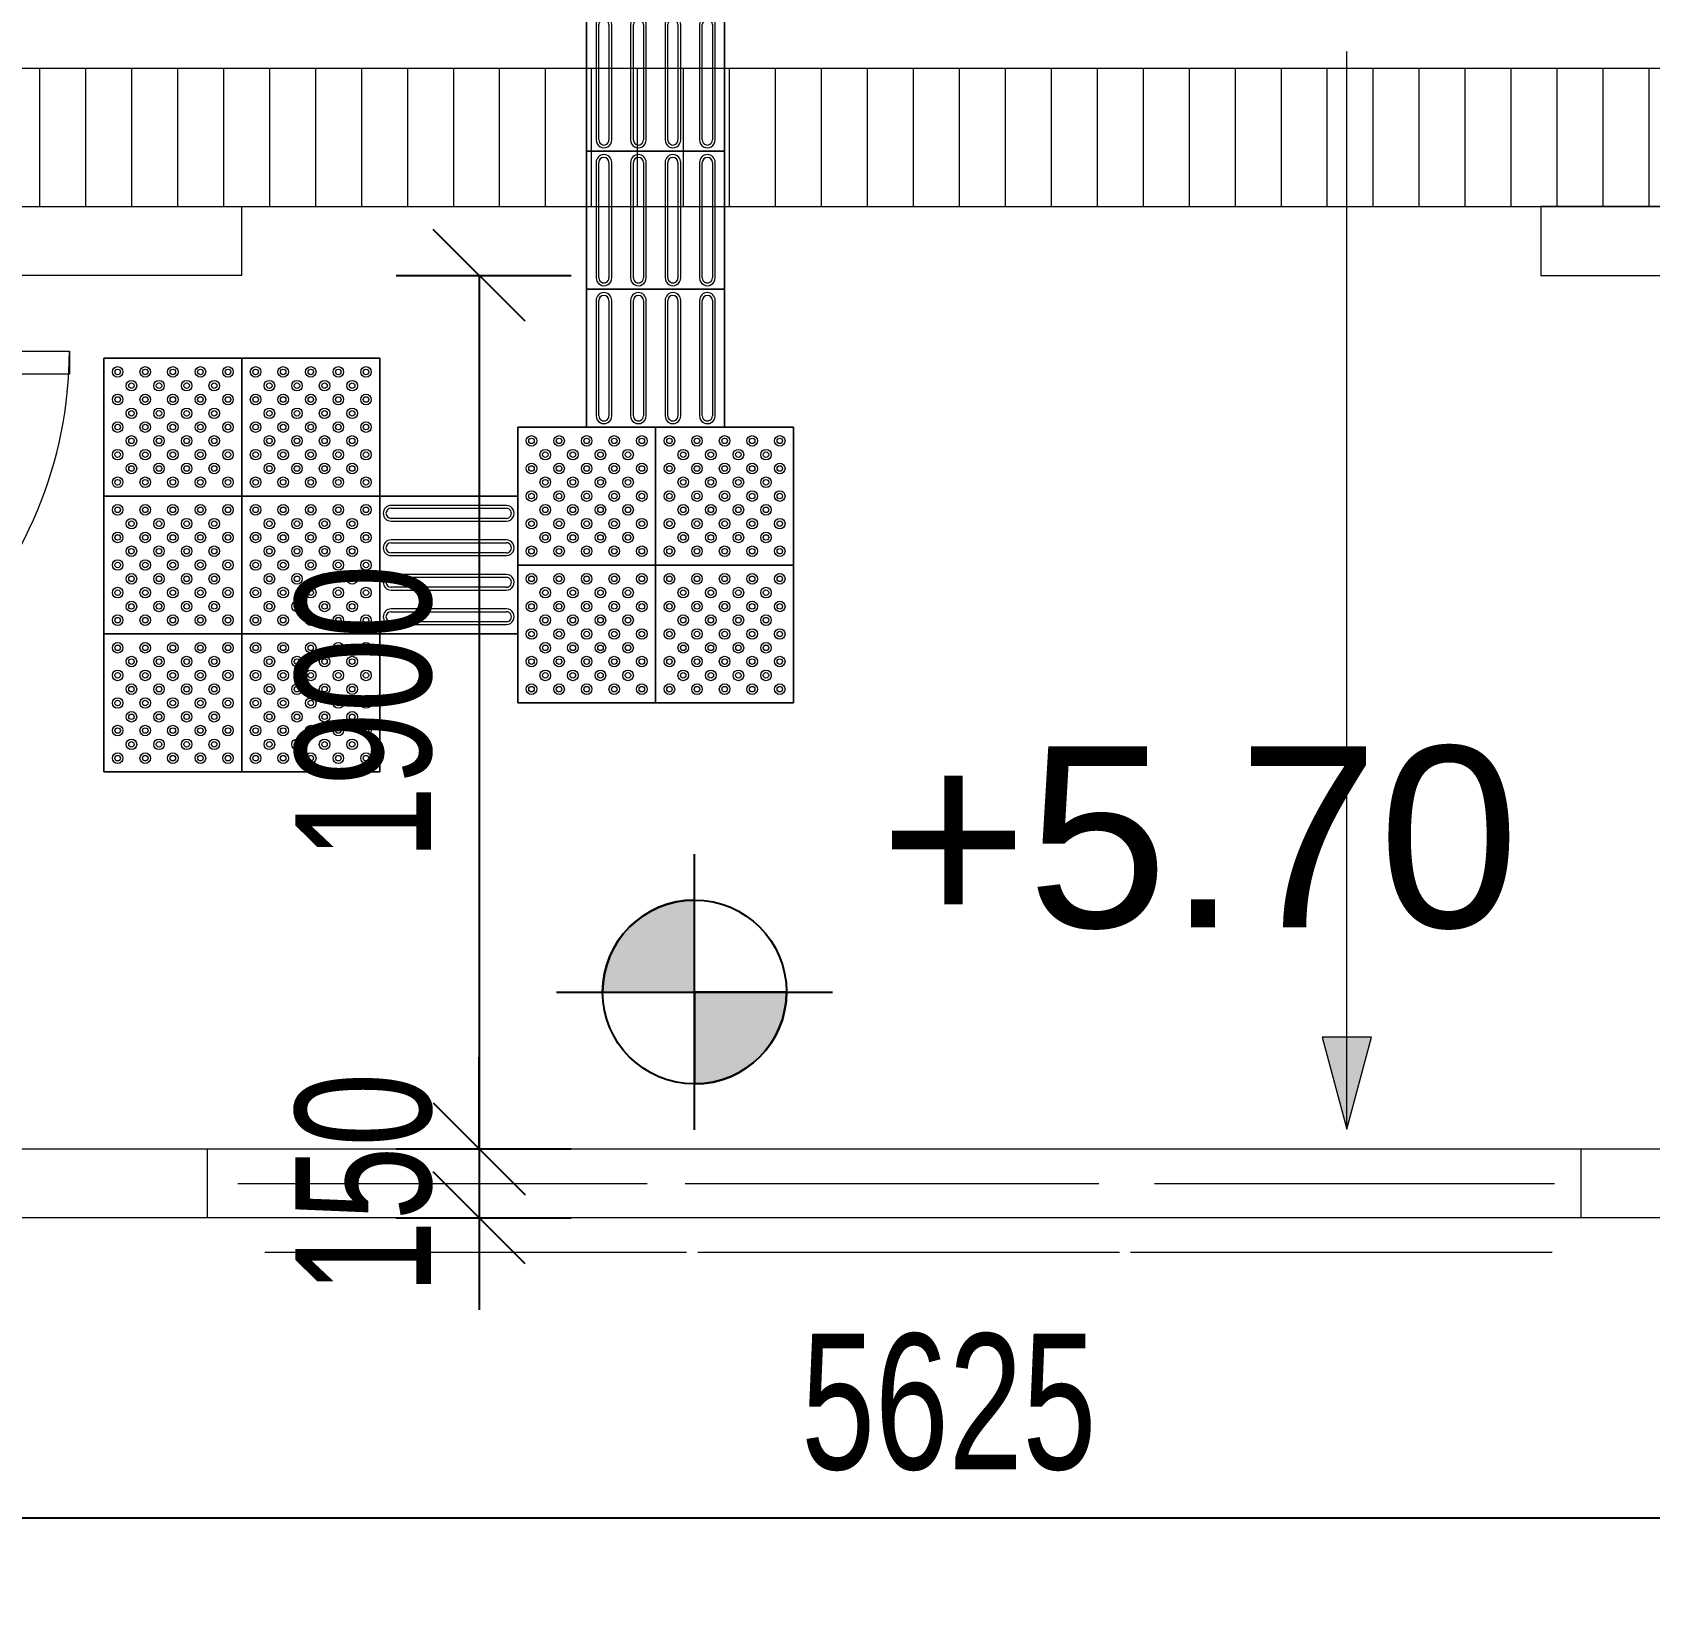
# Model space of a CAD drawing. Header units: millimetres. Extents: x 10569 to 232243, y -25347 to 80743.
# Drawn here: x 83084 to 86601, y 49106 to 52536 of the extents above; entities that cross this region are included whole.
import ezdxf

# ---------------------------------------------------------------- set-up
doc = ezdxf.new("R2010")
doc.units = ezdxf.units.MM
for name, color, linetype, lineweight in [('A-ANNO-DIMS', 211, 'Continuous', 5), ('A-ANNO-NOTE', 131, 'Continuous', 25), ('A-DETL-GENF', 92, 'Continuous', 20), ('A-DETL-THIN', 151, 'Continuous', 9), ('A-DOOR', 31, 'Continuous', 20), ('A-DOOR-FRAM', 31, 'Continuous', 30), ('A-FLOR', 192, 'Continuous', 9), ('A-GENM', 13, 'Continuous', 20), ('A-GLAZ', 151, 'Continuous', 9), ('A-WALL', 113, 'Continuous', 20), ('G-ANNO-TEXT', 231, 'Continuous', 5)]:
    doc.layers.add(name, color=color, linetype=linetype, lineweight=lineweight)
doc.styles.add('Arial_1', font='arial.ttf', dxfattribs={"height": 393.413174})
doc.styles.add('Arial_2', font='arial.ttf', dxfattribs={"width": 0.7, "height": 295.05988})
doc.dimstyles.new('Linear_-_1_5mm_Arial', dxfattribs={"dimscale": 304.8, "dimtxt": 300, "dimasz": 0.656168, "dimexe": 0.656168, "dimexo": 0.0625, "dimgap": 0.328084, "dimtad": 1, "dimdec": 0, "dimzin": 0, "dimdsep": 46, "dimtxsty": 'Arial_2', "dimblk1": 'OBLIQUE', "dimblk2": 'OBLIQUE', "dimsah": 1, "dimcen": 0.09, "dimadec": 0, "dimazin": 0, "dimtfac": 1, "dimtdec": 4, "dimtix": 1, "dimtmove": 0, "dimatfit": 3, "dimfxl": 0.656168, "dimfxlon": 1, "dimtvp": 1, "dimtolj": 1, "dimtzin": 0, "dimarcsym": 2})

# ---------------------------------------------------------------- blocks, each defined once
blk = doc.blocks.new('DLN-Single Door__X01_ - _M38a_ 900 x 3000 _WH_-18812573-TENDER DRAFT G_F')
at = {"layer": 'A-DOOR', "lineweight": 15}
for p, q in [((-450, 975), (-400, 975)), ((-450, 75), (-450, 975)), ((-400, 975), (-400, 75)), ((-490, 105), (-460, 105)), ((-490, 75), (-490, 105)), ((-460, 75), (-475, 75)), ((-460, 105), (-460, 75)), ((-400, 75), (-450, 75)), ((460, 75), (460, 105)), ((460, 105), (490, 105)), ((475, 75), (460, 75)), ((490, 105), (490, 75)), ((-490, -105), (-490, -75)), ((-460, -105), (-490, -105)), ((-475, -75), (-460, -75)), ((-460, -75), (-460, -105)), ((460, -105), (460, -75)), ((460, -75), (475, -75)), ((490, -105), (460, -105)), ((490, -75), (490, -105))]:
    blk.add_line(p, q, dxfattribs=at)
blk.add_arc((-450, 75), 900, 359.5, 90, dxfattribs=at)
at = {"layer": 'A-DOOR-FRAM', "lineweight": 15}
for p, q in [((-475, 75), (-450, 75)), ((-450, 75), (-450, 25)), ((450, 75), (475, 75)), ((450, 25), (450, 75)), ((-450, 25), (-425, 25)), ((-425, 25), (-425, -75)), ((425, 25), (450, 25)), ((425, -75), (425, 25)), ((-425, -75), (-475, -75)), ((475, -75), (425, -75))]:
    blk.add_line(p, q, dxfattribs=at)
blk = doc.blocks.new('DLN_Louvre - 950x1050  _WH_ _ML03_-18897365-TENDER DRAFT G_F')
at = {"layer": 'A-GLAZ'}
blk.add_line((-458.5, 0), (458.5, 0), dxfattribs=at)
blk = doc.blocks.new('DLN_Tactile - Positional Tiles-3867764-TENDER DRAFT G_F')
at = {"layer": 'A-GENM'}
for p, q in [((150, 150), (-150, 150)), ((-150, 150), (-150, -150)), ((-150, -150), (-150, 150)), ((-150, 150), (150, 150)), ((150, -150), (150, 150)), ((150, 150), (150, -150)), ((-150, -150), (150, -150)), ((150, -150), (-150, -150))]:
    blk.add_line(p, q, dxfattribs=at)
for centre, radius in [((-120, 120), 11.5), ((-120, 120), 6), ((-60, 120), 11.5), ((-60, 120), 6), ((0, 120), 11.5), ((0, 120), 6), ((60, 120), 11.5), ((60, 120), 6), ((120, 120), 11.5), ((120, 120), 6), ((-120, 60), 11.5), ((-90, 90), 11.5), ((-90, 90), 6), ((-60, 60), 11.5), ((-30, 90), 11.5), ((-30, 90), 6), ((0, 60), 11.5), ((30, 90), 11.5), ((30, 90), 6), ((60, 60), 11.5), ((90, 90), 11.5), ((90, 90), 6), ((120, 60), 11.5), ((-120, 60), 6), ((-90, 30), 11.5), ((-90, 30), 6), ((-60, 60), 6), ((-30, 30), 11.5), ((-30, 30), 6), ((0, 60), 6), ((30, 30), 11.5), ((30, 30), 6), ((60, 60), 6), ((90, 30), 11.5), ((90, 30), 6), ((120, 60), 6), ((-120, 0), 11.5), ((-120, 0), 6), ((-60, 0), 11.5), ((-60, 0), 6), ((0, 0), 11.5), ((0, 0), 6), ((60, 0), 11.5), ((60, 0), 6), ((120, 0), 11.5), ((120, 0), 6), ((-90, -30), 11.5), ((-90, -30), 6), ((-30, -30), 11.5), ((-30, -30), 6), ((30, -30), 11.5), ((30, -30), 6), ((90, -30), 11.5), ((90, -30), 6), ((-120, -60), 11.5), ((-120, -60), 6), ((-60, -60), 11.5), ((-60, -60), 6), ((0, -60), 11.5), ((0, -60), 6), ((60, -60), 11.5), ((60, -60), 6), ((120, -60), 11.5), ((120, -60), 6), ((-90, -90), 11.5), ((-90, -90), 6), ((-30, -90), 11.5), ((-30, -90), 6), ((30, -90), 11.5), ((30, -90), 6), ((90, -90), 11.5), ((90, -90), 6), ((-120, -120), 11.5), ((-120, -120), 6), ((-60, -120), 11.5), ((-60, -120), 6), ((0, -120), 11.5), ((0, -120), 6), ((60, -120), 11.5), ((60, -120), 6), ((120, -120), 11.5), ((120, -120), 6)]:
    blk.add_circle(centre, radius, dxfattribs=at)
blk = doc.blocks.new('DLN_Tactile - Directional Tiles-3867766-TENDER DRAFT G_F')
at = {"layer": 'A-GENM'}
for p, q in [((150, 150), (-150, 150)), ((-150, 150), (-150, -150)), ((-150, -150), (-150, 150)), ((-150, 150), (150, 150)), ((150, -150), (150, 150)), ((150, 150), (150, -150)), ((-129.5, 125.5), (-129.5, -125.5)), ((-123.5, -125.5), (-123.5, 125.5)), ((-101.5, 125.5), (-101.5, -125.5)), ((-95.5, -125.5), (-95.5, 125.5)), ((-54.5, 125.5), (-54.5, -125.5)), ((-48.5, -125.5), (-48.5, 125.5)), ((-26.5, 125.5), (-26.5, -125.5)), ((-20.5, -125.5), (-20.5, 125.5)), ((20.5, 125.5), (20.5, -125.5)), ((26.5, -125.5), (26.5, 125.5)), ((48.5, 125.5), (48.5, -125.5)), ((54.5, -125.5), (54.5, 125.5)), ((95.5, 125.5), (95.5, -125.5)), ((101.5, -125.5), (101.5, 125.5)), ((123.5, 125.5), (123.5, -125.5)), ((129.5, -125.5), (129.5, 125.5)), ((-150, -150), (150, -150)), ((150, -150), (-150, -150))]:
    blk.add_line(p, q, dxfattribs=at)
for centre, radius, start, end in [((-112.5, 125.5), 17, 360, 180), ((-37.5, 125.5), 17, 360, 180), ((37.5, 125.5), 17, 360, 180), ((112.5, 125.5), 17, 360, 180), ((-112.5, 125.5), 11, 360, 180), ((-37.5, 125.5), 11, 360, 180), ((37.5, 125.5), 11, 360, 180), ((112.5, 125.5), 11, 360, 180), ((-112.5, -125.5), 17, 180, 360), ((-112.5, -125.5), 11, 180, 360), ((-37.5, -125.5), 17, 180, 360), ((-37.5, -125.5), 11, 180, 360), ((37.5, -125.5), 17, 180, 360), ((37.5, -125.5), 11, 180, 360), ((112.5, -125.5), 17, 180, 360), ((112.5, -125.5), 11, 180, 360)]:
    blk.add_arc(centre, radius, start, end, dxfattribs=at)
blk = doc.blocks.new('DLN_Tactile - Positional Tiles-V432-TENDER DRAFT G_F')
at = {"layer": 'A-GENM'}
for p, q in [((150, 150), (-150, 150)), ((-150, 150), (-150, -150)), ((-150, 0), (-150, 150)), ((-150, 150), (0, 150)), ((0, 150), (150, 150)), ((150, -150), (150, 150)), ((150, 150), (150, -150)), ((-150, -150), (-150, 0)), ((-150, -150), (150, -150)), ((150, -150), (-150, -150))]:
    blk.add_line(p, q, dxfattribs=at)
for centre, radius in [((-120, 120), 11.5), ((-120, 120), 6), ((-60, 120), 11.5), ((-60, 120), 6), ((0, 120), 11.5), ((0, 120), 6), ((60, 120), 11.5), ((60, 120), 6), ((120, 120), 11.5), ((120, 120), 6), ((-120, 60), 11.5), ((-90, 90), 11.5), ((-90, 90), 6), ((-60, 60), 11.5), ((-30, 90), 11.5), ((-30, 90), 6), ((0, 60), 11.5), ((30, 90), 11.5), ((30, 90), 6), ((60, 60), 11.5), ((90, 90), 11.5), ((90, 90), 6), ((120, 60), 11.5), ((-120, 60), 6), ((-90, 30), 11.5), ((-90, 30), 6), ((-60, 60), 6), ((-30, 30), 11.5), ((-30, 30), 6), ((0, 60), 6), ((30, 30), 11.5), ((30, 30), 6), ((60, 60), 6), ((90, 30), 11.5), ((90, 30), 6), ((120, 60), 6), ((-120, 0), 11.5), ((-120, 0), 6), ((-60, 0), 11.5), ((-60, 0), 6), ((0, 0), 11.5), ((0, 0), 6), ((60, 0), 11.5), ((60, 0), 6), ((120, 0), 11.5), ((120, 0), 6), ((-90, -30), 11.5), ((-90, -30), 6), ((-30, -30), 11.5), ((-30, -30), 6), ((30, -30), 11.5), ((30, -30), 6), ((90, -30), 11.5), ((90, -30), 6), ((-120, -60), 11.5), ((-120, -60), 6), ((-60, -60), 11.5), ((-60, -60), 6), ((0, -60), 11.5), ((0, -60), 6), ((60, -60), 11.5), ((60, -60), 6), ((120, -60), 11.5), ((120, -60), 6), ((-90, -90), 11.5), ((-90, -90), 6), ((-30, -90), 11.5), ((-30, -90), 6), ((30, -90), 11.5), ((30, -90), 6), ((90, -90), 11.5), ((90, -90), 6), ((-120, -120), 11.5), ((-120, -120), 6), ((-60, -120), 11.5), ((-60, -120), 6), ((0, -120), 11.5), ((0, -120), 6), ((60, -120), 11.5), ((60, -120), 6), ((120, -120), 11.5), ((120, -120), 6)]:
    blk.add_circle(centre, radius, dxfattribs=at)
blk = doc.blocks.new('DLN_Tactile - Positional Tiles-V427-TENDER DRAFT G_F')
at = {"layer": 'A-GENM'}
for p, q in [((150, 150), (-150, 150)), ((-150, 150), (-150, -150)), ((-150, -150), (-150, 150)), ((-150, 150), (0, 150)), ((0, 150), (150, 150)), ((150, -150), (150, 150)), ((150, 150), (150, -150)), ((-150, -150), (150, -150)), ((150, -150), (-150, -150))]:
    blk.add_line(p, q, dxfattribs=at)
for centre, radius in [((-120, 120), 11.5), ((-120, 120), 6), ((-60, 120), 11.5), ((-60, 120), 6), ((0, 120), 11.5), ((0, 120), 6), ((60, 120), 11.5), ((60, 120), 6), ((120, 120), 11.5), ((120, 120), 6), ((-120, 60), 11.5), ((-90, 90), 11.5), ((-90, 90), 6), ((-60, 60), 11.5), ((-30, 90), 11.5), ((-30, 90), 6), ((0, 60), 11.5), ((30, 90), 11.5), ((30, 90), 6), ((60, 60), 11.5), ((90, 90), 11.5), ((90, 90), 6), ((120, 60), 11.5), ((-120, 60), 6), ((-90, 30), 11.5), ((-90, 30), 6), ((-60, 60), 6), ((-30, 30), 11.5), ((-30, 30), 6), ((0, 60), 6), ((30, 30), 11.5), ((30, 30), 6), ((60, 60), 6), ((90, 30), 11.5), ((90, 30), 6), ((120, 60), 6), ((-120, 0), 11.5), ((-120, 0), 6), ((-60, 0), 11.5), ((-60, 0), 6), ((0, 0), 11.5), ((0, 0), 6), ((60, 0), 11.5), ((60, 0), 6), ((120, 0), 11.5), ((120, 0), 6), ((-90, -30), 11.5), ((-90, -30), 6), ((-30, -30), 11.5), ((-30, -30), 6), ((30, -30), 11.5), ((30, -30), 6), ((90, -30), 11.5), ((90, -30), 6), ((-120, -60), 11.5), ((-120, -60), 6), ((-60, -60), 11.5), ((-60, -60), 6), ((0, -60), 11.5), ((0, -60), 6), ((60, -60), 11.5), ((60, -60), 6), ((120, -60), 11.5), ((120, -60), 6), ((-90, -90), 11.5), ((-90, -90), 6), ((-30, -90), 11.5), ((-30, -90), 6), ((30, -90), 11.5), ((30, -90), 6), ((90, -90), 11.5), ((90, -90), 6), ((-120, -120), 11.5), ((-120, -120), 6), ((-60, -120), 11.5), ((-60, -120), 6), ((0, -120), 11.5), ((0, -120), 6), ((60, -120), 11.5), ((60, -120), 6), ((120, -120), 11.5), ((120, -120), 6)]:
    blk.add_circle(centre, radius, dxfattribs=at)
blk = doc.blocks.new('DLN_Tactile - Positional Tiles-V448-TENDER DRAFT G_F')
at = {"layer": 'A-GENM'}
for p, q in [((150, 150), (-150, 150)), ((-150, 150), (-150, -150)), ((-150, 0), (-150, 150)), ((-150, 150), (150, 150)), ((150, -150), (150, 150)), ((150, 150), (150, -150)), ((-150, -150), (-150, 0)), ((-150, -150), (150, -150)), ((150, -150), (-150, -150))]:
    blk.add_line(p, q, dxfattribs=at)
for centre, radius in [((-120, 120), 11.5), ((-120, 120), 6), ((-60, 120), 11.5), ((-60, 120), 6), ((0, 120), 11.5), ((0, 120), 6), ((60, 120), 11.5), ((60, 120), 6), ((120, 120), 11.5), ((120, 120), 6), ((-120, 60), 11.5), ((-90, 90), 11.5), ((-90, 90), 6), ((-60, 60), 11.5), ((-30, 90), 11.5), ((-30, 90), 6), ((0, 60), 11.5), ((30, 90), 11.5), ((30, 90), 6), ((60, 60), 11.5), ((90, 90), 11.5), ((90, 90), 6), ((120, 60), 11.5), ((-120, 60), 6), ((-90, 30), 11.5), ((-90, 30), 6), ((-60, 60), 6), ((-30, 30), 11.5), ((-30, 30), 6), ((0, 60), 6), ((30, 30), 11.5), ((30, 30), 6), ((60, 60), 6), ((90, 30), 11.5), ((90, 30), 6), ((120, 60), 6), ((-120, 0), 11.5), ((-120, 0), 6), ((-60, 0), 11.5), ((-60, 0), 6), ((0, 0), 11.5), ((0, 0), 6), ((60, 0), 11.5), ((60, 0), 6), ((120, 0), 11.5), ((120, 0), 6), ((-90, -30), 11.5), ((-90, -30), 6), ((-30, -30), 11.5), ((-30, -30), 6), ((30, -30), 11.5), ((30, -30), 6), ((90, -30), 11.5), ((90, -30), 6), ((-120, -60), 11.5), ((-120, -60), 6), ((-60, -60), 11.5), ((-60, -60), 6), ((0, -60), 11.5), ((0, -60), 6), ((60, -60), 11.5), ((60, -60), 6), ((120, -60), 11.5), ((120, -60), 6), ((-90, -90), 11.5), ((-90, -90), 6), ((-30, -90), 11.5), ((-30, -90), 6), ((30, -90), 11.5), ((30, -90), 6), ((90, -90), 11.5), ((90, -90), 6), ((-120, -120), 11.5), ((-120, -120), 6), ((-60, -120), 11.5), ((-60, -120), 6), ((0, -120), 11.5), ((0, -120), 6), ((60, -120), 11.5), ((60, -120), 6), ((120, -120), 11.5), ((120, -120), 6)]:
    blk.add_circle(centre, radius, dxfattribs=at)
blk = doc.blocks.new('DLN_Tactile - Directional Tiles-V449-TENDER DRAFT G_F')
at = {"layer": 'A-GENM'}
for p, q in [((150, 150), (-150, 150)), ((-150, 150), (-150, -30)), ((-150, -30), (-150, 150)), ((-150, 150), (150, 150)), ((150, -30), (150, 150)), ((150, 150), (150, -30)), ((-129.5, 125.5), (-129.5, -30)), ((-123.5, -30), (-123.5, 125.5)), ((-101.5, 125.5), (-101.5, -30)), ((-95.5, -30), (-95.5, 125.5)), ((-54.5, 125.5), (-54.5, -30)), ((-48.5, -30), (-48.5, 125.5)), ((-26.5, 125.5), (-26.5, -30)), ((-20.5, -30), (-20.5, 125.5)), ((20.5, 125.5), (20.5, -30)), ((26.5, -30), (26.5, 125.5)), ((48.5, 125.5), (48.5, -30)), ((54.5, -30), (54.5, 125.5)), ((95.5, 125.5), (95.5, -30)), ((101.5, -30), (101.5, 125.5)), ((123.5, 125.5), (123.5, -30)), ((129.5, -30), (129.5, 125.5)), ((-150, -30), (-150, -150)), ((-150, -150), (-150, -30)), ((-129.5, -30), (-129.5, -125.5)), ((-123.5, -125.5), (-123.5, -30)), ((-101.5, -30), (-101.5, -125.5)), ((-95.5, -125.5), (-95.5, -30)), ((-54.5, -30), (-54.5, -125.5)), ((-48.5, -125.5), (-48.5, -30)), ((-26.5, -30), (-26.5, -125.5)), ((-20.5, -125.5), (-20.5, -30)), ((20.5, -30), (20.5, -125.5)), ((26.5, -125.5), (26.5, -30)), ((48.5, -30), (48.5, -125.5)), ((54.5, -125.5), (54.5, -30)), ((95.5, -30), (95.5, -125.5)), ((101.5, -125.5), (101.5, -30)), ((123.5, -30), (123.5, -125.5)), ((129.5, -125.5), (129.5, -30)), ((150, -150), (150, -30)), ((150, -30), (150, -150)), ((-150, -150), (150, -150)), ((150, -150), (-150, -150))]:
    blk.add_line(p, q, dxfattribs=at)
for centre, radius, start, end in [((-112.5, 125.5), 17, 360, 180), ((-37.5, 125.5), 17, 360, 180), ((37.5, 125.5), 17, 360, 180), ((112.5, 125.5), 17, 360, 180), ((-112.5, 125.5), 11, 360, 180), ((-37.5, 125.5), 11, 360, 180), ((37.5, 125.5), 11, 360, 180), ((112.5, 125.5), 11, 360, 180), ((-112.5, -125.5), 17, 180, 360), ((-112.5, -125.5), 11, 180, 360), ((-37.5, -125.5), 17, 180, 360), ((-37.5, -125.5), 11, 180, 360), ((37.5, -125.5), 17, 180, 360), ((37.5, -125.5), 11, 180, 360), ((112.5, -125.5), 17, 180, 360), ((112.5, -125.5), 11, 180, 360)]:
    blk.add_arc(centre, radius, start, end, dxfattribs=at)
blk = doc.blocks.new('DLN_Tactile - Directional Tiles-V450-TENDER DRAFT G_F')
at = {"layer": 'A-GENM'}
for p, q in [((150, 150), (-150, 150)), ((-150, 150), (-150, -30)), ((-150, -30), (-150, 150)), ((-150, 150), (150, 150)), ((150, -30), (150, 150)), ((150, 150), (150, -30)), ((-129.5, 125.5), (-129.5, -30)), ((-123.5, -30), (-123.5, 125.5)), ((-101.5, 125.5), (-101.5, -30)), ((-95.5, -30), (-95.5, 125.5)), ((-54.5, 125.5), (-54.5, -30)), ((-48.5, -30), (-48.5, 125.5)), ((-26.5, 125.5), (-26.5, -30)), ((-20.5, -30), (-20.5, 125.5)), ((20.5, 125.5), (20.5, -30)), ((26.5, -30), (26.5, 125.5)), ((48.5, 125.5), (48.5, -30)), ((54.5, -30), (54.5, 125.5)), ((95.5, 125.5), (95.5, -30)), ((101.5, -30), (101.5, 125.5)), ((123.5, 125.5), (123.5, -30)), ((129.5, -30), (129.5, 125.5)), ((-150, -30), (-150, -150)), ((-150, -150), (-150, -30)), ((-129.5, -30), (-129.5, -125.5)), ((-123.5, -125.5), (-123.5, -30)), ((-101.5, -30), (-101.5, -125.5)), ((-95.5, -125.5), (-95.5, -30)), ((-54.5, -30), (-54.5, -125.5)), ((-48.5, -125.5), (-48.5, -30)), ((-26.5, -30), (-26.5, -125.5)), ((-20.5, -125.5), (-20.5, -30)), ((20.5, -30), (20.5, -125.5)), ((26.5, -125.5), (26.5, -30)), ((48.5, -30), (48.5, -125.5)), ((54.5, -125.5), (54.5, -30)), ((95.5, -30), (95.5, -125.5)), ((101.5, -125.5), (101.5, -30)), ((123.5, -30), (123.5, -125.5)), ((129.5, -125.5), (129.5, -30)), ((150, -150), (150, -30)), ((150, -30), (150, -150)), ((-150, -150), (150, -150)), ((150, -150), (-150, -150))]:
    blk.add_line(p, q, dxfattribs=at)
for centre, radius, start, end in [((-112.5, 125.5), 17, 360, 180), ((-37.5, 125.5), 17, 360, 180), ((37.5, 125.5), 17, 360, 180), ((112.5, 125.5), 17, 360, 180), ((-112.5, 125.5), 11, 360, 180), ((-37.5, 125.5), 11, 360, 180), ((37.5, 125.5), 11, 360, 180), ((112.5, 125.5), 11, 360, 180), ((-112.5, -125.5), 17, 180, 360), ((-112.5, -125.5), 11, 180, 360), ((-37.5, -125.5), 17, 180, 360), ((-37.5, -125.5), 11, 180, 360), ((37.5, -125.5), 17, 180, 360), ((37.5, -125.5), 11, 180, 360), ((112.5, -125.5), 17, 180, 360), ((112.5, -125.5), 11, 180, 360)]:
    blk.add_arc(centre, radius, start, end, dxfattribs=at)
blk = doc.blocks.new('DLN_Slab Level Mark - FFL-2mm_Type 2-2670450-TENDER DRAFT G_F')
at = {"layer": 'A-ANNO-NOTE', "lineweight": 5}
h = blk.add_hatch(color=256, dxfattribs=at)
edge = h.paths.add_edge_path(flags=0)
edge.add_arc((0, 0), 1, 0, 90, ccw=False)
edge.add_line((1, 0), (0, 0))
edge.add_line((0, 0), (0, 1))
h = blk.add_hatch(color=256, dxfattribs=at)
edge = h.paths.add_edge_path(flags=0)
edge.add_arc((0, 0), 1, 180, 270, ccw=False)
edge.add_line((-1, 0), (0, 0))
edge.add_line((0, 0), (0, -1))
at = {"layer": 'A-ANNO-NOTE'}
for p, q in [((0, 1.5), (0, -1.5)), ((0, 1), (0, 0)), ((0, 0), (-1, 0)), ((0, -1), (0, 0)), ((0, 0), (1, 0)), ((-1.5, 0), (1.5, 0))]:
    blk.add_line(p, q, dxfattribs=at)
blk.add_circle((0, 0), 1, dxfattribs=at)
for start, end in [(360, 90), (180, 270)]:
    blk.add_arc((0, 0), 1, start, end, dxfattribs=at)
blk = doc.blocks.new('_Oblique')
at = {"color": 0, "linetype": 'ByBlock', "lineweight": -2}
blk.add_line((-0.5, -0.5), (0.5, 0.5), dxfattribs=at)
blk = doc.blocks.new('DIMBLOCK53-TENDER DRAFT G_F')
at = {"layer": 'A-ANNO-DIMS', "color": 0, "lineweight": -2, "transparency": 16777216}
for p, q in [((83874.8, 52007.5), (84255.8, 52007.5)), ((84055.8, 52007.5), (84055.8, 50107.5)), ((83874.8, 50107.5), (84255.8, 50107.5))]:
    blk.add_line(p, q, dxfattribs=at)
at = {"layer": 'Defpoints', "color": 0, "transparency": 16777216}
for p in [(83855.8, 52007.5), (83855.8, 50107.5), (84055.8, 50107.5)]:
    blk.add_point(p, dxfattribs=at)
at = {"layer": 'A-ANNO-DIMS', "color": 0, "lineweight": -2, "transparency": 16777216, "xscale": 200, "yscale": 200, "zscale": 200}
for p, rotation in [((84055.8, 52007.5), 90), ((84055.8, 50107.5), 270)]:
    blk.add_blockref('_Oblique', p, dxfattribs=dict(at, rotation=rotation))
at = {"layer": 'A-ANNO-DIMS', "color": 0, "transparency": 16777216, "insert": (83805.1, 51057.5), "char_height": 295.06, "width": 753.231, "attachment_point": 5, "rotation": 90, "style": 'Arial_2'}
blk.add_mtext('\\A1;1900', dxfattribs=at)
blk = doc.blocks.new('DIMBLOCK54-TENDER DRAFT G_F')
at = {"layer": 'A-ANNO-DIMS', "color": 0, "lineweight": -2, "transparency": 16777216}
for p, q in [((84055.8, 50107.5), (84055.8, 50307.5)), ((83874.8, 50107.5), (84255.8, 50107.5)), ((84055.8, 50107.5), (84055.8, 49957.5)), ((83874.8, 49957.5), (84255.8, 49957.5)), ((84055.8, 49957.5), (84055.8, 49757.5))]:
    blk.add_line(p, q, dxfattribs=at)
at = {"layer": 'Defpoints', "color": 0, "transparency": 16777216}
for p in [(83855.8, 50107.5), (83855.8, 49957.5), (84055.8, 49957.5)]:
    blk.add_point(p, dxfattribs=at)
at = {"layer": 'A-ANNO-DIMS', "color": 0, "lineweight": -2, "transparency": 16777216, "xscale": 200, "yscale": 200, "zscale": 200}
for p, rotation in [((84055.8, 50107.5), 270), ((84055.8, 49957.5), 90)]:
    blk.add_blockref('_Oblique', p, dxfattribs=dict(at, rotation=rotation))
at = {"layer": 'A-ANNO-DIMS', "color": 0, "transparency": 16777216, "insert": (83805.1, 50032.5), "char_height": 295.06, "width": 564.923, "attachment_point": 5, "rotation": 90, "style": 'Arial_2'}
blk.add_mtext('\\A1;150', dxfattribs=at)
blk = doc.blocks.new('DIMBLOCK60-TENDER DRAFT G_F')
at = {"layer": 'A-ANNO-DIMS', "color": 0, "lineweight": -2, "transparency": 16777216}
for p, q in [((82264.3, 49486.5), (82264.3, 49105.6)), ((87889.3, 49486.5), (87889.3, 49105.6)), ((82264.3, 49305.6), (87889.3, 49305.6))]:
    blk.add_line(p, q, dxfattribs=at)
at = {"layer": 'Defpoints', "color": 0, "transparency": 16777216}
for p in [(82264.3, 49505.6), (87889.3, 49505.6), (87889.3, 49305.6)]:
    blk.add_point(p, dxfattribs=at)
at = {"layer": 'A-ANNO-DIMS', "color": 0, "lineweight": -2, "transparency": 16777216, "xscale": 200, "yscale": 200, "zscale": 200, "rotation": 180}
blk.add_blockref('_Oblique', (82264.3, 49305.6), dxfattribs=at)
at = {"layer": 'A-ANNO-DIMS', "color": 0, "lineweight": -2, "transparency": 16777216, "xscale": 200, "yscale": 200, "zscale": 200}
blk.add_blockref('_Oblique', (87889.3, 49305.6), dxfattribs=at)
at = {"layer": 'A-ANNO-DIMS', "color": 0, "transparency": 16777216, "insert": (85076.8, 49556.2), "char_height": 295.06, "width": 753.231, "attachment_point": 5, "style": 'Arial_2'}
blk.add_mtext('\\A1;5625', dxfattribs=at)

msp = doc.modelspace()

# ---------------------------------------------------------------- hatches: boundary and pattern name
at = {"layer": 'A-DETL-GENF', "lineweight": 9}
h = msp.add_hatch(dxfattribs=at)
h.set_pattern_fill('FP_920', color=250, style=0, pattern_type=2)
h.set_pattern_definition([(90, (0, 0), (-100, 6e-15), [])])
h.paths.add_polyline_path([(76647.71288, 52157.48546), (91589.29296, 52157.48546), (91588.20234, 52457.48546), (62839.29296, 52457.40334), (62839.29296, 52157.48546), (76039.29296, 52157.48546)], flags=0)
at = {"layer": 'G-ANNO-TEXT'}
msp.add_hatch(color=60, dxfattribs=at).paths.add_polyline_path([(85942.319, 50150.57367), (85995.90884, 50350.57367), (85888.72917, 50350.57367)], flags=0)

# ---------------------------------------------------------------- linework, layer by layer
at = {"layer": 'A-DETL-THIN'}
for p, q in [((91589.29296, 52457.48546), (62839.29296, 52457.48546)), ((63100.6973, 52157.48546), (91589.29296, 52157.48546)), ((83464.29296, 50107.48546), (86451.79296, 50107.48546)), ((83530.89296, 50032.48546), (84420.89296, 50032.48546)), ((84503.29296, 50032.48546), (85403.29296, 50032.48546)), ((85524.29296, 50032.48546), (86394.29296, 50032.48546)), ((86451.79296, 49957.48546), (83464.29296, 49957.48546))]:
    msp.add_line(p, q, dxfattribs=at)
at = {"layer": 'A-FLOR'}
msp.add_line((91589.29296, 52457.48546), (62839.29296, 52457.48546), dxfattribs=at)
at = {"layer": 'A-WALL'}
for p, q in [((78839.29296, 52157.48546), (83539.29296, 52157.48546)), ((83539.29296, 52007.48546), (83539.29296, 52157.48546)), ((87889.29296, 52157.48546), (86364.29296, 52157.48546)), ((86364.29296, 52157.48546), (86364.29296, 52007.48546)), ((83539.29296, 52007.48546), (82264.29296, 52007.48546)), ((86364.29296, 52007.48546), (87889.29296, 52007.48546)), ((82264.29296, 50107.48546), (83464.29296, 50107.48546)), ((83464.29296, 50107.48546), (83464.29296, 49957.48546)), ((86451.79296, 49957.48546), (86451.79296, 50107.48546)), ((86451.79296, 50107.48546), (87889.29296, 50107.48546)), ((83464.29296, 49957.48546), (78789.29296, 49957.48546)), ((91139.29296, 49957.48546), (86451.79296, 49957.48546))]:
    msp.add_line(p, q, dxfattribs=at)
at = {"layer": 'G-ANNO-TEXT', "color": 60}
for p, q in [((85942.319, 50150.57367), (85942.319, 52494.52238)), ((85995.90884, 50350.57367), (85888.72917, 50350.57367)), ((85888.72917, 50350.57367), (85942.319, 50150.57367)), ((85942.319, 50150.57367), (85995.90884, 50350.57367))]:
    msp.add_line(p, q, dxfattribs=at)

# ---------------------------------------------------------------- block references
at = {"layer": 'A-ANNO-NOTE', "xscale": 200.0000000000001, "yscale": 200.0000000000001, "zscale": 200.0000000000001, "rotation": 89.99999999999999}
msp.add_blockref('DLN_Slab Level Mark - FFL-2mm_Type 2-2670450-TENDER DRAFT G_F', (84523.90986, 50448.84938), dxfattribs=at)
at = {"layer": 'A-DOOR', "lineweight": 15, "rotation": 270.0000000000002}
msp.add_blockref('DLN-Single Door__X01_ - _M38a_ 900 x 3000 _WH_-18812573-TENDER DRAFT G_F', (82189.29296, 51392.48546), dxfattribs=at)
at = {"layer": 'A-GENM'}
for name, p, rotation in [('DLN_Tactile - Directional Tiles-V450-TENDER DRAFT G_F', (84439.29296, 52427.48546), 180), ('DLN_Tactile - Directional Tiles-V449-TENDER DRAFT G_F', (84439.29296, 52127.48546), 180), ('DLN_Tactile - Directional Tiles-3867766-TENDER DRAFT G_F', (84439.29296, 51827.48546), 180), ('DLN_Tactile - Directional Tiles-3867766-TENDER DRAFT G_F', (83989.29296, 51377.48546), 270.0000000000001)]:
    msp.add_blockref(name, p, dxfattribs=dict(at, rotation=rotation))
for name, p in [('DLN_Tactile - Positional Tiles-3867764-TENDER DRAFT G_F', (83389.29296, 51677.48546)), ('DLN_Tactile - Positional Tiles-3867764-TENDER DRAFT G_F', (83689.29296, 51677.48546)), ('DLN_Tactile - Positional Tiles-V432-TENDER DRAFT G_F', (84289.29296, 51527.48546)), ('DLN_Tactile - Positional Tiles-V427-TENDER DRAFT G_F', (84589.29296, 51527.48546)), ('DLN_Tactile - Positional Tiles-3867764-TENDER DRAFT G_F', (83389.29296, 51377.48546)), ('DLN_Tactile - Positional Tiles-3867764-TENDER DRAFT G_F', (83689.29296, 51377.48546)), ('DLN_Tactile - Positional Tiles-V448-TENDER DRAFT G_F', (84289.29296, 51227.48546)), ('DLN_Tactile - Positional Tiles-3867764-TENDER DRAFT G_F', (84589.29296, 51227.48546)), ('DLN_Tactile - Positional Tiles-3867764-TENDER DRAFT G_F', (83389.29296, 51077.48546)), ('DLN_Tactile - Positional Tiles-3867764-TENDER DRAFT G_F', (83689.29296, 51077.48546))]:
    msp.add_blockref(name, p, dxfattribs=at)
at = {"layer": 'A-GLAZ', "rotation": 180}
for p in [(84047.59296, 49882.48546), (84989.59296, 49882.48546), (85930.59296, 49882.48546)]:
    msp.add_blockref('DLN_Louvre - 950x1050  _WH_ _ML03_-18897365-TENDER DRAFT G_F', p, dxfattribs=at)

# ---------------------------------------------------------------- texts
at = {"layer": 'A-ANNO-NOTE', "lineweight": 5, "insert": (84926.70485, 50982.90414), "char_height": 393.413174, "width": 1656, "attachment_point": 1, "line_spacing_factor": 0.938532, "style": 'Arial_1'}
msp.add_mtext('+5.70', dxfattribs=at)

# ---------------------------------------------------------------- dimensions: what is measured, and where the dimension line sits
at = {"layer": 'A-ANNO-DIMS'}
for base, p1, p2, override, picture, middle in [((84055.77008, 50107.48546), (83855.77008, 52007.48546), (83855.77008, 50107.48546), {"dimpost": '<>', "dimfxl": 1900}, 'DIMBLOCK53-TENDER DRAFT G_F', (83805.12047, 51057.48546)), ((84055.77008, 49957.48546), (83855.77008, 50107.48546), (83855.77008, 49957.48546), {"dimpost": '<>', "dimfxl": 150}, 'DIMBLOCK54-TENDER DRAFT G_F', (83805.12047, 50032.48546))]:
    dim = msp.add_linear_dim(base=base, p1=p1, p2=p2, angle=90, dimstyle='Linear_-_1_5mm_Arial', override=override, dxfattribs=at)
    dim.commit()
    dim.dimension.update_dxf_attribs({"geometry": picture, "text_midpoint": middle})
dim = msp.add_linear_dim(base=(87889.29296, 49305.56319), p1=(82264.29296, 49505.56319), p2=(87889.29296, 49505.56319), dimstyle='Linear_-_1_5mm_Arial', override={"dimpost": '<>', "dimfxl": 5625}, dxfattribs=at)
dim.commit()
dim.dimension.update_dxf_attribs({"geometry": 'DIMBLOCK60-TENDER DRAFT G_F', "text_midpoint": (85076.79296, 49556.2128)})

doc.saveas('drawing.dxf')
